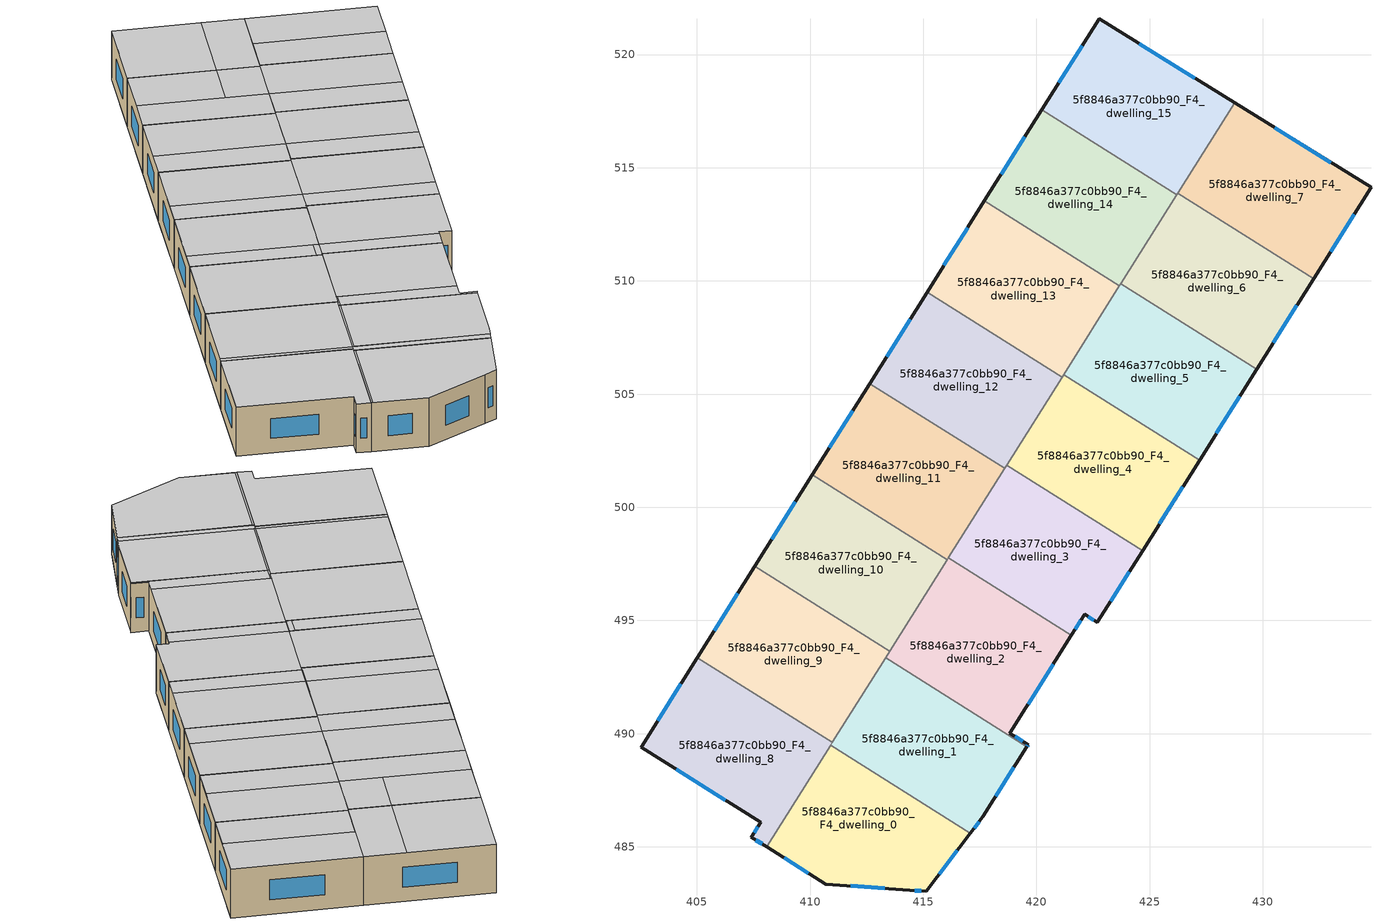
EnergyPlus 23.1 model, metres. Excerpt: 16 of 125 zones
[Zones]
5f8846a377c0bb90_F4_dwelling_0
 floor to 5f8846a377c0bb90_F3_dwelling_0 (EU_floor_Construction): 417.08,485.61 415.14,483.04 414.4,483.08 410.69,483.36 408.08,485 410.91,489.49 z12
 wall outside (EU_wall_Construction): 408.08,485 410.69,483.36 414.4,483.08 415.14,483.04 417.08,485.61 z12:15
 wall to 5f8846a377c0bb90_F4_dwelling_1 (EU_wall_Construction): 417.08,485.61 410.91,489.49 z12:15
 wall to 5f8846a377c0bb90_F4_dwelling_8 (EU_wall_Construction): 410.91,489.49 408.08,485 z12:15
 window (EU_Window_Construction): 408.85,484.52 409.92,483.84 / 415.71,483.8 416.51,484.85 / 414.62,483.07 414.92,483.05 / 411.79,483.28 413.31,483.16 z12.88:14.12
 ceiling to 5f8846a377c0bb90_F5_dwelling_1 (EU_floor_Construction): 415.14,483.04 417.08,485.61 410.99,489.44 408.17,484.95 410.69,483.36 414.4,483.08 z15
 ceiling adiabatic (EU_roof_Construction): 408.17,484.95 410.99,489.44 410.91,489.49 408.08,485 z15
5f8846a377c0bb90_F4_dwelling_1
 floor to 5f8846a377c0bb90_F3_dwelling_1 (EU_floor_Construction): 419.57,489.42 417.62,486.33 417.08,485.61 410.91,489.49 413.33,493.35 z12
 wall outside (EU_wall_Construction): 417.08,485.61 417.62,486.33 419.57,489.42 z12:15
 wall to 5f8846a377c0bb90_F4_dwelling_2 (EU_wall_Construction): 419.57,489.42 413.33,493.35 z12:15
 wall to 5f8846a377c0bb90_F4_dwelling_9 (EU_wall_Construction): 413.33,493.35 410.98,489.61 z12:15
 wall to 5f8846a377c0bb90_F4_dwelling_8 (EU_wall_Construction): 410.98,489.61 410.91,489.49 z12:15
 window (EU_Window_Construction): 418.2,487.24 419,488.51 / 417.24,485.82 417.46,486.11 z12.88:14.12
 ceiling to 5f8846a377c0bb90_F5_dwelling_3 (EU_floor_Construction): 417.62,486.33 419.57,489.43 413.41,493.3 411.19,489.77 417.31,485.92 z15
 ceiling to 5f8846a377c0bb90_F5_dwelling_2 (EU_floor_Construction): 411.19,489.77 413.41,493.3 413.33,493.35 411.11,489.82 z15
 ceiling adiabatic (EU_roof_Construction): 417.31,485.92 411.11,489.82 410.91,489.49 417.08,485.61 417.62,486.33 z15
5f8846a377c0bb90_F4_dwelling_10
 floor to 5f8846a377c0bb90_F3_dwelling_10 (EU_floor_Construction): 416.06,497.68 413.52,493.65 407.56,497.4 410.09,501.43 z12
 wall outside (EU_wall_Construction): 410.09,501.43 407.56,497.4 z12:15
 wall to 5f8846a377c0bb90_F4_dwelling_9 (EU_wall_Construction): 407.56,497.4 413.52,493.65 z12:15
 wall to 5f8846a377c0bb90_F4_dwelling_11 (EU_wall_Construction): 416.06,497.68 410.09,501.43 z12:15
 wall to 5f8846a377c0bb90_F4_dwelling_2 (EU_wall_Construction): 413.52,493.65 416.06,497.68 z12:15
 window (EU_Window_Construction): 409.34,500.24 408.3,498.59 z12.88:14.12
 ceiling adiabatic (EU_roof_Construction): 413.52,493.65 416.06,497.68 410.09,501.43 407.56,497.4 z15
5f8846a377c0bb90_F4_dwelling_11
 floor to 5f8846a377c0bb90_F3_dwelling_11 (EU_floor_Construction): 418.59,501.71 416.06,497.68 410.09,501.43 412.63,505.46 z12
 wall outside (EU_wall_Construction): 412.63,505.46 410.09,501.43 z12:15
 wall to 5f8846a377c0bb90_F4_dwelling_12 (EU_wall_Construction): 418.59,501.71 412.63,505.46 z12:15
 wall to 5f8846a377c0bb90_F4_dwelling_3 (EU_wall_Construction): 416.11,497.76 418.59,501.71 z12:15
 wall to 5f8846a377c0bb90_F4_dwelling_2 (EU_wall_Construction): 416.06,497.68 416.11,497.76 z12:15
 window (EU_Window_Construction): 411.88,504.27 410.84,502.62 z12.88:14.12
 ceiling to 5f8846a377c0bb90_F5_dwelling_6 (EU_floor_Construction): 416.61,498.56 418.59,501.71 412.63,505.46 410.65,502.31 z15
 ceiling to 5f8846a377c0bb90_F5_dwelling_4 (EU_floor_Construction): 415.79,497.85 416.35,498.73 410.65,502.31 410.09,501.43 z15
 ceiling to 5f8846a377c0bb90_F5_dwelling_5 (EU_floor_Construction): 416.06,497.68 416.61,498.56 416.35,498.73 415.79,497.85 z15
5f8846a377c0bb90_F4_dwelling_12
 floor to 5f8846a377c0bb90_F3_dwelling_12 (EU_floor_Construction): 421.13,505.75 418.59,501.71 412.63,505.46 415.17,509.5 z12
 wall outside (EU_wall_Construction): 415.17,509.5 412.63,505.46 z12:15
 wall to 5f8846a377c0bb90_F4_dwelling_13 (EU_wall_Construction): 421.13,505.75 415.17,509.5 z12:15
 wall to 5f8846a377c0bb90_F4_dwelling_4 (EU_wall_Construction): 418.68,501.86 421.13,505.75 z12:15
 wall to 5f8846a377c0bb90_F4_dwelling_3 (EU_wall_Construction): 418.59,501.71 418.68,501.86 z12:15
 window (EU_Window_Construction): 414.42,508.31 413.38,506.65 z12.88:14.12
 ceiling to 5f8846a377c0bb90_F5_dwelling_8 (EU_floor_Construction): 419.31,502.86 421.13,505.75 415.17,509.5 413.35,506.61 z15
 ceiling to 5f8846a377c0bb90_F5_dwelling_6 (EU_floor_Construction): 418.59,501.71 419.31,502.86 413.35,506.61 412.63,505.46 z15
5f8846a377c0bb90_F4_dwelling_13
 floor to 5f8846a377c0bb90_F3_dwelling_13 (EU_floor_Construction): 423.67,509.78 421.13,505.75 415.17,509.5 417.7,513.53 z12
 wall outside (EU_wall_Construction): 417.7,513.53 415.17,509.5 z12:15
 wall to 5f8846a377c0bb90_F4_dwelling_14 (EU_wall_Construction): 423.67,509.78 417.7,513.53 z12:15
 wall to 5f8846a377c0bb90_F4_dwelling_5 (EU_wall_Construction): 421.2,505.86 423.67,509.78 z12:15
 wall to 5f8846a377c0bb90_F4_dwelling_4 (EU_wall_Construction): 421.13,505.75 421.2,505.86 z12:15
 window (EU_Window_Construction): 416.95,512.34 415.91,510.69 z12.88:14.12
 ceiling to 5f8846a377c0bb90_F5_dwelling_10 (EU_floor_Construction): 422.01,507.15 423.67,509.78 417.7,513.53 416.05,510.9 z15
 ceiling to 5f8846a377c0bb90_F5_dwelling_8 (EU_floor_Construction): 421.13,505.75 422.01,507.15 416.05,510.9 415.17,509.5 z15
5f8846a377c0bb90_F4_dwelling_14
 floor to 5f8846a377c0bb90_F3_dwelling_14 (EU_floor_Construction): 426.2,513.81 423.67,509.78 417.7,513.53 420.24,517.56 z12
 wall outside (EU_wall_Construction): 420.24,517.56 417.7,513.53 z12:15
 wall to 5f8846a377c0bb90_F4_dwelling_15 (EU_wall_Construction): 426.2,513.81 420.24,517.56 z12:15
 wall to 5f8846a377c0bb90_F4_dwelling_6 (EU_wall_Construction): 423.72,509.87 426.2,513.81 z12:15
 wall to 5f8846a377c0bb90_F4_dwelling_5 (EU_wall_Construction): 423.67,509.78 423.72,509.87 z12:15
 window (EU_Window_Construction): 419.49,516.37 418.45,514.72 z12.88:14.12
 ceiling to 5f8846a377c0bb90_F5_dwelling_10 (EU_floor_Construction): 423.67,509.78 424.71,511.43 418.74,515.18 417.7,513.53 z15
 ceiling to 5f8846a377c0bb90_F5_dwelling_12 (EU_floor_Construction): 422.75,512.67 424.24,515.05 420.24,517.56 418.74,515.18 z15
 ceiling to 5f8846a377c0bb90_F5_dwelling_14 (EU_floor_Construction): 424.71,511.43 426.2,513.81 424.24,515.05 422.75,512.67 z15
5f8846a377c0bb90_F4_dwelling_15
 floor to 5f8846a377c0bb90_F3_dwelling_15 (EU_floor_Construction): 428.75,517.87 426.2,513.81 420.24,517.56 422.76,521.58 z12
 wall outside (EU_wall_Construction): 428.75,517.87 422.76,521.58 420.24,517.56 z12:15
 wall to 5f8846a377c0bb90_F4_dwelling_7 (EU_wall_Construction): 426.24,513.88 428.75,517.87 z12:15
 wall to 5f8846a377c0bb90_F4_dwelling_6 (EU_wall_Construction): 426.2,513.81 426.24,513.88 z12:15
 window (EU_Window_Construction): 422.02,520.39 420.98,518.75 / 426.99,518.96 424.53,520.48 z12.88:14.12
 ceiling to 5f8846a377c0bb90_F5_dwelling_12 (EU_floor_Construction): 424.24,515.05 426.78,519.09 422.76,521.58 420.24,517.56 z15
 ceiling to 5f8846a377c0bb90_F5_dwelling_14 (EU_floor_Construction): 426.2,513.81 428.75,517.87 426.78,519.09 424.24,515.05 z15
5f8846a377c0bb90_F4_dwelling_2
 floor to 5f8846a377c0bb90_F3_dwelling_2 (EU_floor_Construction): 421.54,494.35 418.82,490.03 419.63,489.52 419.57,489.42 413.33,493.35 416.11,497.76 z12
 wall outside (EU_wall_Construction): 419.57,489.42 419.63,489.52 418.82,490.03 421.54,494.35 z12:15
 wall to 5f8846a377c0bb90_F4_dwelling_3 (EU_wall_Construction): 421.54,494.35 416.11,497.76 z12:15
 wall to 5f8846a377c0bb90_F4_dwelling_9 (EU_wall_Construction): 413.52,493.65 413.33,493.35 z12:15
 window (EU_Window_Construction): 419.39,489.67 419.06,489.88 / 419.59,489.45 419.62,489.49 / 419.63,491.3 420.74,493.07 z12.88:14.12
 ceiling adiabatic (EU_roof_Construction): 419.21,490.64 421.54,494.35 416.11,497.76 413.78,494.06 z15
 ceiling to 5f8846a377c0bb90_F5_dwelling_3 (EU_floor_Construction): 419.57,489.43 419.63,489.52 418.82,490.03 419.21,490.64 413.86,494.01 413.41,493.3 z15
 ceiling to 5f8846a377c0bb90_F5_dwelling_2 (EU_floor_Construction): 413.41,493.3 413.86,494.01 413.78,494.06 413.33,493.35 z15
5f8846a377c0bb90_F4_dwelling_3
 floor to 5f8846a377c0bb90_F3_dwelling_3 (EU_floor_Construction): 424.69,498.08 422.69,494.91 422.12,495.27 421.54,494.35 416.11,497.76 418.68,501.86 z12
 wall outside (EU_wall_Construction): 421.54,494.35 422.12,495.27 422.69,494.91 424.69,498.08 z12:15
 wall to 5f8846a377c0bb90_F4_dwelling_4 (EU_wall_Construction): 424.69,498.08 418.68,501.86 z12:15
 window (EU_Window_Construction): 422.29,495.17 422.52,495.02 / 421.71,494.62 421.95,495 / 423.28,495.85 424.1,497.15 z12.88:14.12
 ceiling to 5f8846a377c0bb90_F5_dwelling_7 (EU_floor_Construction): 422.69,494.91 424.69,498.08 418.7,501.85 416.62,498.56 422.04,495.15 422.12,495.27 z15
 ceiling adiabatic (EU_roof_Construction): 421.54,494.35 422.04,495.15 416.61,498.56 416.11,497.76 z15
 ceiling to 5f8846a377c0bb90_F5_dwelling_6 (EU_floor_Construction): 416.62,498.56 418.7,501.85 418.68,501.86 416.61,498.56 z15
5f8846a377c0bb90_F4_dwelling_4
 floor to 5f8846a377c0bb90_F3_dwelling_4 (EU_floor_Construction): 427.21,502.09 424.69,498.08 418.68,501.86 421.2,505.86 z12
 wall outside (EU_wall_Construction): 424.69,498.08 427.21,502.09 z12:15
 wall to 5f8846a377c0bb90_F4_dwelling_5 (EU_wall_Construction): 427.21,502.09 421.2,505.86 z12:15
 window (EU_Window_Construction): 425.43,499.26 426.46,500.91 z12.88:14.12
 ceiling to 5f8846a377c0bb90_F5_dwelling_9 (EU_floor_Construction): 425.31,499.08 427.21,502.09 421.22,505.85 419.33,502.85 z15
 ceiling to 5f8846a377c0bb90_F5_dwelling_7 (EU_floor_Construction): 424.69,498.08 425.31,499.08 419.32,502.85 418.7,501.85 z15
 ceiling to 5f8846a377c0bb90_F5_dwelling_8 (EU_floor_Construction): 419.33,502.85 421.22,505.85 421.2,505.86 419.31,502.86 z15
 ceiling to 5f8846a377c0bb90_F5_dwelling_6 (EU_floor_Construction): 418.7,501.85 419.32,502.85 419.31,502.86 418.68,501.86 z15
5f8846a377c0bb90_F4_dwelling_5
 floor to 5f8846a377c0bb90_F3_dwelling_5 (EU_floor_Construction): 429.73,506.1 427.21,502.09 421.2,505.86 423.72,509.87 z12
 wall outside (EU_wall_Construction): 427.21,502.09 429.73,506.1 z12:15
 wall to 5f8846a377c0bb90_F4_dwelling_6 (EU_wall_Construction): 429.73,506.1 423.72,509.87 z12:15
 window (EU_Window_Construction): 427.95,503.27 428.98,504.91 z12.88:14.12
 ceiling to 5f8846a377c0bb90_F5_dwelling_9 (EU_floor_Construction): 427.21,502.09 428.01,503.37 422.03,507.13 421.22,505.85 z15
 ceiling adiabatic (EU_roof_Construction): 428.01,503.37 429.73,506.1 423.72,509.87 421.2,505.86 421.22,505.85 422.03,507.13 z15
5f8846a377c0bb90_F4_dwelling_6
 floor to 5f8846a377c0bb90_F3_dwelling_6 (EU_floor_Construction): 432.25,510.1 429.73,506.1 423.72,509.87 426.24,513.88 z12
 wall outside (EU_wall_Construction): 429.73,506.1 432.25,510.1 z12:15
 wall to 5f8846a377c0bb90_F4_dwelling_7 (EU_wall_Construction): 432.25,510.1 426.24,513.88 z12:15
 window (EU_Window_Construction): 430.47,507.28 431.5,508.92 z12.88:14.12
 ceiling to 5f8846a377c0bb90_F5_dwelling_13 (EU_floor_Construction): 430.71,507.66 432.25,510.1 426.26,513.87 424.72,511.42 z15
 ceiling to 5f8846a377c0bb90_F5_dwelling_11 (EU_floor_Construction): 429.73,506.1 430.71,507.66 424.72,511.42 423.74,509.86 z15
 ceiling to 5f8846a377c0bb90_F5_dwelling_10 (EU_floor_Construction): 423.74,509.86 424.72,511.42 424.71,511.43 423.72,509.87 z15
 ceiling to 5f8846a377c0bb90_F5_dwelling_14 (EU_floor_Construction): 424.72,511.42 426.26,513.87 426.25,513.88 424.71,511.43 z15
5f8846a377c0bb90_F4_dwelling_7
 floor to 5f8846a377c0bb90_F3_dwelling_7 (EU_floor_Construction): 434.78,514.13 432.25,510.1 426.24,513.88 428.75,517.87 z12
 wall outside (EU_wall_Construction): 432.25,510.1 434.78,514.13 428.75,517.87 z12:15
 window (EU_Window_Construction): 433,515.23 430.53,516.76 / 432.99,511.29 434.03,512.94 z12.88:14.12
 ceiling to 5f8846a377c0bb90_F5_dwelling_14 (EU_floor_Construction): 433.41,511.95 434.78,514.13 428.75,517.87 426.24,513.88 426.26,513.87 427.42,515.71 z15
 ceiling to 5f8846a377c0bb90_F5_dwelling_13 (EU_floor_Construction): 432.25,510.1 433.41,511.95 427.42,515.71 426.26,513.87 z15
5f8846a377c0bb90_F4_dwelling_8
 floor to 5f8846a377c0bb90_F3_dwelling_8 (EU_floor_Construction): 410.98,489.61 408.08,485 407.41,485.43 407.82,486.08 402.53,489.41 405.02,493.36 z12
 wall outside (EU_wall_Construction): 405.02,493.36 402.53,489.41 407.82,486.08 407.41,485.43 408.08,485 z12:15
 wall to 5f8846a377c0bb90_F4_dwelling_9 (EU_wall_Construction): 410.98,489.61 405.02,493.36 z12:15
 window (EU_Window_Construction): 407.6,485.3 407.88,485.13 / 407.69,485.89 407.53,485.62 / 404.09,488.42 406.26,487.06 / 404.29,492.2 403.26,490.57 z12.88:14.12
 ceiling to 5f8846a377c0bb90_F5_dwelling_0 (EU_floor_Construction): 408.08,485 410.98,489.61 405.02,493.36 402.53,489.41 407.82,486.08 407.41,485.43 z15
5f8846a377c0bb90_F4_dwelling_9
 floor to 5f8846a377c0bb90_F3_dwelling_9 (EU_floor_Construction): 413.52,493.65 410.98,489.61 405.02,493.36 407.56,497.4 z12
 wall outside (EU_wall_Construction): 407.56,497.4 405.02,493.36 z12:15
 window (EU_Window_Construction): 406.81,496.21 405.77,494.55 z12.88:14.12
 ceiling to 5f8846a377c0bb90_F5_dwelling_2 (EU_floor_Construction): 411.11,489.82 413.52,493.65 407.56,497.4 405.15,493.57 z15
 ceiling to 5f8846a377c0bb90_F5_dwelling_0 (EU_floor_Construction): 410.98,489.61 411.11,489.82 405.15,493.57 405.02,493.36 z15
[Building]
EU S2 Campaign: North Axis=0; Terrain=City; Solar Distribution=FullExterior
[Site:Location]
Montreal-Trudeau.Intl.AP: Latitude=45.4667; Longitude=-73.75; Time Zone=-5; Elevation=36
[SizingPeriod:WeatherFileDays]
AnnualSizingPeriod: Begin Month=1; Begin Day of Month=1; End Month=12; End Day of Month=31; Day of Week for Start Day=Monday; Use Weather File Daylight Saving Period=No; Use Weather File Rain and Snow Indicators=No
[MATERIAL]
EU_InternalMass_Material: Roughness=MediumRough; Thickness=0.1; Conductivity=1; Density=1800; Specific Heat=900; Thermal Absorptance=0.9; Solar Absorptance=0.7; Visible Absorptance=0.7
[MATERIAL:NOMASS] Roughness=MediumRough; Thermal Absorptance=0.9; Solar Absorptance=0.7; Visible Absorptance=0.7
Name | Thermal Resistance
EU_wall_NoMass | 1.609
EU_roof_NoMass | 2.744
EU_floor_NoMass | 1.35572
[WINDOWMATERIAL:SIMPLEGLAZINGSYSTEM]
EU_Window_SimpleGlazing: UFactor=2.99806; Solar Heat Gain Coefficient=0.8; Visible Transmittance=0.8
[CONSTRUCTION]
EU_wall_Construction: EU_wall_NoMass
EU_roof_Construction: EU_roof_NoMass
EU_floor_Construction: EU_floor_NoMass
EU_Window_Construction: EU_Window_SimpleGlazing
EU_InternalMass_Construction: EU_InternalMass_Material
[ZONE] Type=1; Multiplier=1; Ceiling Height=autocalculate; Floor Area=autocalculate; Part of Total Floor Area=Yes
Name | Volume
5f8846a377c0bb90_F4_dwelling_0 | 100.68
5f8846a377c0bb90_F4_dwelling_1 | 100.691
5f8846a377c0bb90_F4_dwelling_10 | 100.707
5f8846a377c0bb90_F4_dwelling_11; 5f8846a377c0bb90_F4_dwelling_12; 5f8846a377c0bb90_F4_dwelling_5; 5f8846a377c0bb90_F4_dwelling_6; 5f8846a377c0bb90_F4_dwelling_9 | 100.701
5f8846a377c0bb90_F4_dwelling_13 | 100.7
5f8846a377c0bb90_F4_dwelling_14 | 100.6875
5f8846a377c0bb90_F4_dwelling_15 | 100.702
5f8846a377c0bb90_F4_dwelling_2 | 100.693
5f8846a377c0bb90_F4_dwelling_3 | 100.678
5f8846a377c0bb90_F4_dwelling_4 | 100.673
5f8846a377c0bb90_F4_dwelling_7 | 100.685
5f8846a377c0bb90_F4_dwelling_8 | 100.695
[INTERNALMASS] Construction=EU_InternalMass_Construction
Name | Zone or ZoneList | Surface Area
5f8846a377c0bb90_F4_dwelling_0_EU_InternalMass | 5f8846a377c0bb90_F4_dwelling_0 | 33.5606
5f8846a377c0bb90_F4_dwelling_1_EU_InternalMass | 5f8846a377c0bb90_F4_dwelling_1 | 33.564
5f8846a377c0bb90_F4_dwelling_2_EU_InternalMass | 5f8846a377c0bb90_F4_dwelling_2 | 33.5623
5f8846a377c0bb90_F4_dwelling_3_EU_InternalMass | 5f8846a377c0bb90_F4_dwelling_3 | 33.5592
5f8846a377c0bb90_F4_dwelling_4_EU_InternalMass | 5f8846a377c0bb90_F4_dwelling_4 | 33.5571
5f8846a377c0bb90_F4_dwelling_5_EU_InternalMass | 5f8846a377c0bb90_F4_dwelling_5 | 33.567
5f8846a377c0bb90_F4_dwelling_6_EU_InternalMass | 5f8846a377c0bb90_F4_dwelling_6 | 33.567
5f8846a377c0bb90_F4_dwelling_7_EU_InternalMass | 5f8846a377c0bb90_F4_dwelling_7 | 33.5616
5f8846a377c0bb90_F4_dwelling_8_EU_InternalMass | 5f8846a377c0bb90_F4_dwelling_8 | 33.5649
5f8846a377c0bb90_F4_dwelling_9_EU_InternalMass | 5f8846a377c0bb90_F4_dwelling_9 | 33.5669
5f8846a377c0bb90_F4_dwelling_10_EU_InternalMass | 5f8846a377c0bb90_F4_dwelling_10 | 33.5691
5f8846a377c0bb90_F4_dwelling_11_EU_InternalMass | 5f8846a377c0bb90_F4_dwelling_11 | 33.5669
5f8846a377c0bb90_F4_dwelling_12_EU_InternalMass | 5f8846a377c0bb90_F4_dwelling_12 | 33.5669
5f8846a377c0bb90_F4_dwelling_13_EU_InternalMass | 5f8846a377c0bb90_F4_dwelling_13 | 33.5669
5f8846a377c0bb90_F4_dwelling_14_EU_InternalMass | 5f8846a377c0bb90_F4_dwelling_14 | 33.5627
5f8846a377c0bb90_F4_dwelling_15_EU_InternalMass | 5f8846a377c0bb90_F4_dwelling_15 | 33.5671
[OTHEREQUIPMENT] Fuel Type=Electricity; Design Level Calculation Method=Watts/Area; Power per Zone Floor Area=1; Fraction Latent=0; Fraction Radiant=0; Fraction Lost=0; Carbon Dioxide Generation Rate=0; EndUse Subcategory=EU_Step8_InternalGains
Name | Zone or ZoneList or Space or SpaceList | Schedule
EU_Step8_InternalGain_5f8846a377c0bb90_F4_dwelling_0_f000 | 5f8846a377c0bb90_F4_dwelling_0 | EU_Step8_GainSchedule_5f8846a377c0bb90_F4_dwelling_0_f000
EU_Step8_InternalGain_5f8846a377c0bb90_F4_dwelling_1_f000 | 5f8846a377c0bb90_F4_dwelling_1 | EU_Step8_GainSchedule_5f8846a377c0bb90_F4_dwelling_1_f000
EU_Step8_InternalGain_5f8846a377c0bb90_F4_dwelling_2_f000 | 5f8846a377c0bb90_F4_dwelling_2 | EU_Step8_GainSchedule_5f8846a377c0bb90_F4_dwelling_2_f000
EU_Step8_InternalGain_5f8846a377c0bb90_F4_dwelling_3_f000 | 5f8846a377c0bb90_F4_dwelling_3 | EU_Step8_GainSchedule_5f8846a377c0bb90_F4_dwelling_3_f000
EU_Step8_InternalGain_5f8846a377c0bb90_F4_dwelling_4_f000 | 5f8846a377c0bb90_F4_dwelling_4 | EU_Step8_GainSchedule_5f8846a377c0bb90_F4_dwelling_4_f000
EU_Step8_InternalGain_5f8846a377c0bb90_F4_dwelling_5_f000 | 5f8846a377c0bb90_F4_dwelling_5 | EU_Step8_GainSchedule_5f8846a377c0bb90_F4_dwelling_5_f000
EU_Step8_InternalGain_5f8846a377c0bb90_F4_dwelling_6_f000 | 5f8846a377c0bb90_F4_dwelling_6 | EU_Step8_GainSchedule_5f8846a377c0bb90_F4_dwelling_6_f000
EU_Step8_InternalGain_5f8846a377c0bb90_F4_dwelling_7_f000 | 5f8846a377c0bb90_F4_dwelling_7 | EU_Step8_GainSchedule_5f8846a377c0bb90_F4_dwelling_7_f000
EU_Step8_InternalGain_5f8846a377c0bb90_F4_dwelling_8_f000 | 5f8846a377c0bb90_F4_dwelling_8 | EU_Step8_GainSchedule_5f8846a377c0bb90_F4_dwelling_8_f000
EU_Step8_InternalGain_5f8846a377c0bb90_F4_dwelling_9_f000 | 5f8846a377c0bb90_F4_dwelling_9 | EU_Step8_GainSchedule_5f8846a377c0bb90_F4_dwelling_9_f000
EU_Step8_InternalGain_5f8846a377c0bb90_F4_dwelling_10_f000 | 5f8846a377c0bb90_F4_dwelling_10 | EU_Step8_GainSchedule_5f8846a377c0bb90_F4_dwelling_10_f000
EU_Step8_InternalGain_5f8846a377c0bb90_F4_dwelling_11_f000 | 5f8846a377c0bb90_F4_dwelling_11 | EU_Step8_GainSchedule_5f8846a377c0bb90_F4_dwelling_11_f000
EU_Step8_InternalGain_5f8846a377c0bb90_F4_dwelling_12_f000 | 5f8846a377c0bb90_F4_dwelling_12 | EU_Step8_GainSchedule_5f8846a377c0bb90_F4_dwelling_12_f000
EU_Step8_InternalGain_5f8846a377c0bb90_F4_dwelling_13_f000 | 5f8846a377c0bb90_F4_dwelling_13 | EU_Step8_GainSchedule_5f8846a377c0bb90_F4_dwelling_13_f000
EU_Step8_InternalGain_5f8846a377c0bb90_F4_dwelling_14_f000 | 5f8846a377c0bb90_F4_dwelling_14 | EU_Step8_GainSchedule_5f8846a377c0bb90_F4_dwelling_14_f000
EU_Step8_InternalGain_5f8846a377c0bb90_F4_dwelling_15_f000 | 5f8846a377c0bb90_F4_dwelling_15 | EU_Step8_GainSchedule_5f8846a377c0bb90_F4_dwelling_15_f000
[ZONEVENTILATION:DESIGNFLOWRATE] Schedule=EU_AlwaysOn; Design Flow Rate Calculation Method=AirChanges/Hour; Air Changes per Hour=0.684414; Ventilation Type=Natural; Fan Pressure Rise=0; Fan Total Efficiency=1; Constant Term Coefficient=1; Temperature Term Coefficient=0; Velocity Term Coefficient=0; Velocity Squared Term Coefficient=0; Minimum Indoor Temperature=-100; Maximum Indoor Temperature=100; Delta Temperature=-100; Minimum Outdoor Temperature=-100; Maximum Outdoor Temperature=100; Maximum Wind Speed=40
Name | Zone or ZoneList or Space or SpaceList
EU_ConstantAir_5f8846a377c0bb90_F4_dwelling_0 | 5f8846a377c0bb90_F4_dwelling_0
EU_ConstantAir_5f8846a377c0bb90_F4_dwelling_1 | 5f8846a377c0bb90_F4_dwelling_1
EU_ConstantAir_5f8846a377c0bb90_F4_dwelling_2 | 5f8846a377c0bb90_F4_dwelling_2
EU_ConstantAir_5f8846a377c0bb90_F4_dwelling_3 | 5f8846a377c0bb90_F4_dwelling_3
EU_ConstantAir_5f8846a377c0bb90_F4_dwelling_4 | 5f8846a377c0bb90_F4_dwelling_4
EU_ConstantAir_5f8846a377c0bb90_F4_dwelling_5 | 5f8846a377c0bb90_F4_dwelling_5
EU_ConstantAir_5f8846a377c0bb90_F4_dwelling_6 | 5f8846a377c0bb90_F4_dwelling_6
EU_ConstantAir_5f8846a377c0bb90_F4_dwelling_7 | 5f8846a377c0bb90_F4_dwelling_7
EU_ConstantAir_5f8846a377c0bb90_F4_dwelling_8 | 5f8846a377c0bb90_F4_dwelling_8
EU_ConstantAir_5f8846a377c0bb90_F4_dwelling_9 | 5f8846a377c0bb90_F4_dwelling_9
EU_ConstantAir_5f8846a377c0bb90_F4_dwelling_10 | 5f8846a377c0bb90_F4_dwelling_10
EU_ConstantAir_5f8846a377c0bb90_F4_dwelling_11 | 5f8846a377c0bb90_F4_dwelling_11
EU_ConstantAir_5f8846a377c0bb90_F4_dwelling_12 | 5f8846a377c0bb90_F4_dwelling_12
EU_ConstantAir_5f8846a377c0bb90_F4_dwelling_13 | 5f8846a377c0bb90_F4_dwelling_13
EU_ConstantAir_5f8846a377c0bb90_F4_dwelling_14 | 5f8846a377c0bb90_F4_dwelling_14
EU_ConstantAir_5f8846a377c0bb90_F4_dwelling_15 | 5f8846a377c0bb90_F4_dwelling_15
[HVACTEMPLATE:THERMOSTAT] Constant Heating Setpoint=20; Constant Cooling Setpoint=50
EU_HeatOnly_5f8846a377c0bb90_F0_dwelling_0; EU_HeatOnly_5f8846a377c0bb90_F0_dwelling_1; EU_HeatOnly_5f8846a377c0bb90_F0_dwelling_2; EU_HeatOnly_5f8846a377c0bb90_F0_dwelling_3; EU_HeatOnly_5f8846a377c0bb90_F0_dwelling_4; EU_HeatOnly_5f8846a377c0bb90_F0_dwelling_5; EU_HeatOnly_5f8846a377c0bb90_F0_dwelling_6; EU_HeatOnly_5f8846a377c0bb90_F0_dwelling_7; EU_HeatOnly_5f8846a377c0bb90_F0_dwelling_8; EU_HeatOnly_5f8846a377c0bb90_F0_dwelling_9; EU_HeatOnly_5f8846a377c0bb90_F0_dwelling_10; EU_HeatOnly_5f8846a377c0bb90_F0_dwelling_11; EU_HeatOnly_5f8846a377c0bb90_F0_dwelling_12; EU_HeatOnly_5f8846a377c0bb90_F0_dwelling_13; EU_HeatOnly_5f8846a377c0bb90_F0_dwelling_14; EU_HeatOnly_5f8846a377c0bb90_F0_dwelling_15; EU_HeatOnly_5f8846a377c0bb90_F1_dwelling_0; EU_HeatOnly_5f8846a377c0bb90_F1_dwelling_1; EU_HeatOnly_5f8846a377c0bb90_F1_dwelling_2; EU_HeatOnly_5f8846a377c0bb90_F1_dwelling_3; EU_HeatOnly_5f8846a377c0bb90_F1_dwelling_4; EU_HeatOnly_5f8846a377c0bb90_F1_dwelling_5; EU_HeatOnly_5f8846a377c0bb90_F1_dwelling_6; EU_HeatOnly_5f8846a377c0bb90_F1_dwelling_7; EU_HeatOnly_5f8846a377c0bb90_F1_dwelling_8; EU_HeatOnly_5f8846a377c0bb90_F1_dwelling_9; EU_HeatOnly_5f8846a377c0bb90_F1_dwelling_10; EU_HeatOnly_5f8846a377c0bb90_F1_dwelling_11; EU_HeatOnly_5f8846a377c0bb90_F1_dwelling_12; EU_HeatOnly_5f8846a377c0bb90_F1_dwelling_13; EU_HeatOnly_5f8846a377c0bb90_F1_dwelling_14; EU_HeatOnly_5f8846a377c0bb90_F1_dwelling_15; EU_HeatOnly_5f8846a377c0bb90_F2_dwelling_0; EU_HeatOnly_5f8846a377c0bb90_F2_dwelling_1; EU_HeatOnly_5f8846a377c0bb90_F2_dwelling_2; EU_HeatOnly_5f8846a377c0bb90_F2_dwelling_3; EU_HeatOnly_5f8846a377c0bb90_F2_dwelling_4; EU_HeatOnly_5f8846a377c0bb90_F2_dwelling_5; EU_HeatOnly_5f8846a377c0bb90_F2_dwelling_6; EU_HeatOnly_5f8846a377c0bb90_F2_dwelling_7; EU_HeatOnly_5f8846a377c0bb90_F2_dwelling_8; EU_HeatOnly_5f8846a377c0bb90_F2_dwelling_9; EU_HeatOnly_5f8846a377c0bb90_F2_dwelling_10; EU_HeatOnly_5f8846a377c0bb90_F2_dwelling_11; EU_HeatOnly_5f8846a377c0bb90_F2_dwelling_12; EU_HeatOnly_5f8846a377c0bb90_F2_dwelling_13; EU_HeatOnly_5f8846a377c0bb90_F2_dwelling_14; EU_HeatOnly_5f8846a377c0bb90_F2_dwelling_15; EU_HeatOnly_5f8846a377c0bb90_F3_dwelling_0; EU_HeatOnly_5f8846a377c0bb90_F3_dwelling_1; EU_HeatOnly_5f8846a377c0bb90_F3_dwelling_2; EU_HeatOnly_5f8846a377c0bb90_F3_dwelling_3; EU_HeatOnly_5f8846a377c0bb90_F3_dwelling_4; EU_HeatOnly_5f8846a377c0bb90_F3_dwelling_5; EU_HeatOnly_5f8846a377c0bb90_F3_dwelling_6; EU_HeatOnly_5f8846a377c0bb90_F3_dwelling_7; EU_HeatOnly_5f8846a377c0bb90_F3_dwelling_8; EU_HeatOnly_5f8846a377c0bb90_F3_dwelling_9; EU_HeatOnly_5f8846a377c0bb90_F3_dwelling_10; EU_HeatOnly_5f8846a377c0bb90_F3_dwelling_11; EU_HeatOnly_5f8846a377c0bb90_F3_dwelling_12; EU_HeatOnly_5f8846a377c0bb90_F3_dwelling_13; EU_HeatOnly_5f8846a377c0bb90_F3_dwelling_14; EU_HeatOnly_5f8846a377c0bb90_F3_dwelling_15; EU_HeatOnly_5f8846a377c0bb90_F4_dwelling_0; EU_HeatOnly_5f8846a377c0bb90_F4_dwelling_1; EU_HeatOnly_5f8846a377c0bb90_F4_dwelling_2; EU_HeatOnly_5f8846a377c0bb90_F4_dwelling_3; EU_HeatOnly_5f8846a377c0bb90_F4_dwelling_4; EU_HeatOnly_5f8846a377c0bb90_F4_dwelling_5; EU_HeatOnly_5f8846a377c0bb90_F4_dwelling_6; EU_HeatOnly_5f8846a377c0bb90_F4_dwelling_7; EU_HeatOnly_5f8846a377c0bb90_F4_dwelling_8; EU_HeatOnly_5f8846a377c0bb90_F4_dwelling_9; EU_HeatOnly_5f8846a377c0bb90_F4_dwelling_10; EU_HeatOnly_5f8846a377c0bb90_F4_dwelling_11; EU_HeatOnly_5f8846a377c0bb90_F4_dwelling_12; EU_HeatOnly_5f8846a377c0bb90_F4_dwelling_13; EU_HeatOnly_5f8846a377c0bb90_F4_dwelling_14; EU_HeatOnly_5f8846a377c0bb90_F4_dwelling_15; EU_HeatOnly_5f8846a377c0bb90_F5_dwelling_0; EU_HeatOnly_5f8846a377c0bb90_F5_dwelling_1; EU_HeatOnly_5f8846a377c0bb90_F5_dwelling_2; EU_HeatOnly_5f8846a377c0bb90_F5_dwelling_3; EU_HeatOnly_5f8846a377c0bb90_F5_dwelling_4; EU_HeatOnly_5f8846a377c0bb90_F5_dwelling_5; EU_HeatOnly_5f8846a377c0bb90_F5_dwelling_6; EU_HeatOnly_5f8846a377c0bb90_F5_dwelling_7; EU_HeatOnly_5f8846a377c0bb90_F5_dwelling_8; EU_HeatOnly_5f8846a377c0bb90_F5_dwelling_9; EU_HeatOnly_5f8846a377c0bb90_F5_dwelling_10; EU_HeatOnly_5f8846a377c0bb90_F5_dwelling_11; EU_HeatOnly_5f8846a377c0bb90_F5_dwelling_12; EU_HeatOnly_5f8846a377c0bb90_F5_dwelling_13; EU_HeatOnly_5f8846a377c0bb90_F5_dwelling_14; EU_HeatOnly_5f8846a377c0bb90_F6_dwelling_0; EU_HeatOnly_5f8846a377c0bb90_F6_dwelling_1; EU_HeatOnly_5f8846a377c0bb90_F6_dwelling_2; EU_HeatOnly_5f8846a377c0bb90_F6_dwelling_3; EU_HeatOnly_5f8846a377c0bb90_F6_dwelling_4; EU_HeatOnly_5f8846a377c0bb90_F6_dwelling_5; EU_HeatOnly_5f8846a377c0bb90_F6_dwelling_6; EU_HeatOnly_5f8846a377c0bb90_F6_dwelling_7; EU_HeatOnly_5f8846a377c0bb90_F6_dwelling_8; EU_HeatOnly_5f8846a377c0bb90_F6_dwelling_9; EU_HeatOnly_5f8846a377c0bb90_F6_dwelling_10; EU_HeatOnly_5f8846a377c0bb90_F6_dwelling_11; EU_HeatOnly_5f8846a377c0bb90_F6_dwelling_12; EU_HeatOnly_5f8846a377c0bb90_F6_dwelling_13; EU_HeatOnly_5f8846a377c0bb90_F6_dwelling_14; EU_HeatOnly_5f8846a377c0bb90_F7_dwelling_0; EU_HeatOnly_5f8846a377c0bb90_F7_dwelling_1; EU_HeatOnly_5f8846a377c0bb90_F7_dwelling_2; EU_HeatOnly_5f8846a377c0bb90_F7_dwelling_3; EU_HeatOnly_5f8846a377c0bb90_F7_dwelling_4; EU_HeatOnly_5f8846a377c0bb90_F7_dwelling_5; EU_HeatOnly_5f8846a377c0bb90_F7_dwelling_6; EU_HeatOnly_5f8846a377c0bb90_F7_dwelling_7; EU_HeatOnly_5f8846a377c0bb90_F7_dwelling_8; EU_HeatOnly_5f8846a377c0bb90_F7_dwelling_9; EU_HeatOnly_5f8846a377c0bb90_F7_dwelling_10; EU_HeatOnly_5f8846a377c0bb90_F7_dwelling_11; EU_HeatOnly_5f8846a377c0bb90_F7_dwelling_12; EU_HeatOnly_5f8846a377c0bb90_F7_dwelling_13; EU_HeatOnly_5f8846a377c0bb90_F7_dwelling_14
[HVACTEMPLATE:ZONE:IDEALLOADSAIRSYSTEM] System Availability Schedule=EU_AlwaysOn; Maximum Heating Supply Air Temperature=50; Minimum Cooling Supply Air Temperature=13; Maximum Heating Supply Air Humidity Ratio=0.0156; Minimum Cooling Supply Air Humidity Ratio=0.0077; Heating Limit=NoLimit; Cooling Limit=NoLimit; Heating Availability Schedule=EU_AlwaysOn; Cooling Availability Schedule=EU_CoolingOff; Dehumidification Control Type=ConstantSensibleHeatRatio; Cooling Sensible Heat Ratio=0.7; Dehumidification Setpoint=60; Humidification Control Type=None; Humidification Setpoint=30; Outdoor Air Method=None; Outdoor Air Flow Rate per Person=0.00944; Outdoor Air Flow Rate per Zone Floor Area=0; Outdoor Air Flow Rate per Zone=0; Demand Controlled Ventilation Type=None; Outdoor Air Economizer Type=NoEconomizer; Heat Recovery Type=None; Sensible Heat Recovery Effectiveness=0.7; Latent Heat Recovery Effectiveness=0.65
Name | Template Thermostat
5f8846a377c0bb90_F4_dwelling_0 | EU_HeatOnly_5f8846a377c0bb90_F4_dwelling_0
5f8846a377c0bb90_F4_dwelling_1 | EU_HeatOnly_5f8846a377c0bb90_F4_dwelling_1
5f8846a377c0bb90_F4_dwelling_2 | EU_HeatOnly_5f8846a377c0bb90_F4_dwelling_2
5f8846a377c0bb90_F4_dwelling_3 | EU_HeatOnly_5f8846a377c0bb90_F4_dwelling_3
5f8846a377c0bb90_F4_dwelling_4 | EU_HeatOnly_5f8846a377c0bb90_F4_dwelling_4
5f8846a377c0bb90_F4_dwelling_5 | EU_HeatOnly_5f8846a377c0bb90_F4_dwelling_5
5f8846a377c0bb90_F4_dwelling_6 | EU_HeatOnly_5f8846a377c0bb90_F4_dwelling_6
5f8846a377c0bb90_F4_dwelling_7 | EU_HeatOnly_5f8846a377c0bb90_F4_dwelling_7
5f8846a377c0bb90_F4_dwelling_8 | EU_HeatOnly_5f8846a377c0bb90_F4_dwelling_8
5f8846a377c0bb90_F4_dwelling_9 | EU_HeatOnly_5f8846a377c0bb90_F4_dwelling_9
5f8846a377c0bb90_F4_dwelling_10 | EU_HeatOnly_5f8846a377c0bb90_F4_dwelling_10
5f8846a377c0bb90_F4_dwelling_11 | EU_HeatOnly_5f8846a377c0bb90_F4_dwelling_11
5f8846a377c0bb90_F4_dwelling_12 | EU_HeatOnly_5f8846a377c0bb90_F4_dwelling_12
5f8846a377c0bb90_F4_dwelling_13 | EU_HeatOnly_5f8846a377c0bb90_F4_dwelling_13
5f8846a377c0bb90_F4_dwelling_14 | EU_HeatOnly_5f8846a377c0bb90_F4_dwelling_14
5f8846a377c0bb90_F4_dwelling_15 | EU_HeatOnly_5f8846a377c0bb90_F4_dwelling_15
[SIZING:ZONE] Zone Cooling Design Supply Air Temperature Input Method=SupplyAirTemperature; Zone Cooling Design Supply Air Temperature=13; Zone Heating Design Supply Air Temperature Input Method=SupplyAirTemperature; Zone Heating Design Supply Air Temperature=50; Zone Cooling Design Supply Air Humidity Ratio=0.008; Zone Heating Design Supply Air Humidity Ratio=0.008; Cooling Design Air Flow Method=DesignDay; Cooling Design Air Flow Rate=0; Cooling Minimum Air Flow per Zone Floor Area=0.000762; Cooling Minimum Air Flow=0; Cooling Minimum Air Flow Fraction=0.2; Heating Design Air Flow Method=DesignDay; Heating Design Air Flow Rate=0; Heating Maximum Air Flow per Zone Floor Area=0.002032; Heating Maximum Air Flow=0.141576; Heating Maximum Air Flow Fraction=0.3; Account for Dedicated Outdoor Air System=No; Dedicated Outdoor Air System Control Strategy=NeutralSupplyAir; Dedicated Outdoor Air Low Setpoint Temperature for Design=autosize; Dedicated Outdoor Air High Setpoint Temperature for Design=autosize; Zone Load Sizing Method=Sensible Load Only No Latent Load; Zone Latent Cooling Design Supply Air Humidity Ratio Input Method=HumidityRatioDifference; Zone Cooling Design Supply Air Humidity Ratio Difference=0.005; Zone Latent Heating Design Supply Air Humidity Ratio Input Method=HumidityRatioDifference; Zone Humidification Design Supply Air Humidity Ratio Difference=0.005
5f8846a377c0bb90_F4_dwelling_0; 5f8846a377c0bb90_F4_dwelling_1; 5f8846a377c0bb90_F4_dwelling_2; 5f8846a377c0bb90_F4_dwelling_3; 5f8846a377c0bb90_F4_dwelling_4; 5f8846a377c0bb90_F4_dwelling_5; 5f8846a377c0bb90_F4_dwelling_6; 5f8846a377c0bb90_F4_dwelling_7; 5f8846a377c0bb90_F4_dwelling_8; 5f8846a377c0bb90_F4_dwelling_9; 5f8846a377c0bb90_F4_dwelling_10; 5f8846a377c0bb90_F4_dwelling_11; 5f8846a377c0bb90_F4_dwelling_12; 5f8846a377c0bb90_F4_dwelling_13; 5f8846a377c0bb90_F4_dwelling_14; 5f8846a377c0bb90_F4_dwelling_15
[SCHEDULE:CONSTANT]
Name | Hourly Value
EU_AlwaysOn | 1
EU_CoolingOff | 0
[SCHEDULE:FILE] Column Number=1; Rows to Skip at Top=0; Number of Hours of Data=8760; Column Separator=Comma; Interpolate to Timestep=No; Minutes per Item=60; Adjust Schedule for Daylight Savings=Yes
Name | File
EU_Step8_GainSchedule_5f8846a377c0bb90_F4_dwelling_0_f000 | ../../schedules/5f8846a377c0bb90/5f8846a377c0bb90_F4_dwelling_0_f000_gain.csv
EU_Step8_GainSchedule_5f8846a377c0bb90_F4_dwelling_1_f000 | ../../schedules/5f8846a377c0bb90/5f8846a377c0bb90_F4_dwelling_1_f000_gain.csv
EU_Step8_GainSchedule_5f8846a377c0bb90_F4_dwelling_2_f000 | ../../schedules/5f8846a377c0bb90/5f8846a377c0bb90_F4_dwelling_2_f000_gain.csv
EU_Step8_GainSchedule_5f8846a377c0bb90_F4_dwelling_3_f000 | ../../schedules/5f8846a377c0bb90/5f8846a377c0bb90_F4_dwelling_3_f000_gain.csv
EU_Step8_GainSchedule_5f8846a377c0bb90_F4_dwelling_4_f000 | ../../schedules/5f8846a377c0bb90/5f8846a377c0bb90_F4_dwelling_4_f000_gain.csv
EU_Step8_GainSchedule_5f8846a377c0bb90_F4_dwelling_5_f000 | ../../schedules/5f8846a377c0bb90/5f8846a377c0bb90_F4_dwelling_5_f000_gain.csv
EU_Step8_GainSchedule_5f8846a377c0bb90_F4_dwelling_6_f000 | ../../schedules/5f8846a377c0bb90/5f8846a377c0bb90_F4_dwelling_6_f000_gain.csv
EU_Step8_GainSchedule_5f8846a377c0bb90_F4_dwelling_7_f000 | ../../schedules/5f8846a377c0bb90/5f8846a377c0bb90_F4_dwelling_7_f000_gain.csv
EU_Step8_GainSchedule_5f8846a377c0bb90_F4_dwelling_8_f000 | ../../schedules/5f8846a377c0bb90/5f8846a377c0bb90_F4_dwelling_8_f000_gain.csv
EU_Step8_GainSchedule_5f8846a377c0bb90_F4_dwelling_9_f000 | ../../schedules/5f8846a377c0bb90/5f8846a377c0bb90_F4_dwelling_9_f000_gain.csv
EU_Step8_GainSchedule_5f8846a377c0bb90_F4_dwelling_10_f000 | ../../schedules/5f8846a377c0bb90/5f8846a377c0bb90_F4_dwelling_10_f000_gain.csv
EU_Step8_GainSchedule_5f8846a377c0bb90_F4_dwelling_11_f000 | ../../schedules/5f8846a377c0bb90/5f8846a377c0bb90_F4_dwelling_11_f000_gain.csv
EU_Step8_GainSchedule_5f8846a377c0bb90_F4_dwelling_12_f000 | ../../schedules/5f8846a377c0bb90/5f8846a377c0bb90_F4_dwelling_12_f000_gain.csv
EU_Step8_GainSchedule_5f8846a377c0bb90_F4_dwelling_13_f000 | ../../schedules/5f8846a377c0bb90/5f8846a377c0bb90_F4_dwelling_13_f000_gain.csv
EU_Step8_GainSchedule_5f8846a377c0bb90_F4_dwelling_14_f000 | ../../schedules/5f8846a377c0bb90/5f8846a377c0bb90_F4_dwelling_14_f000_gain.csv
EU_Step8_GainSchedule_5f8846a377c0bb90_F4_dwelling_15_f000 | ../../schedules/5f8846a377c0bb90/5f8846a377c0bb90_F4_dwelling_15_f000_gain.csv
